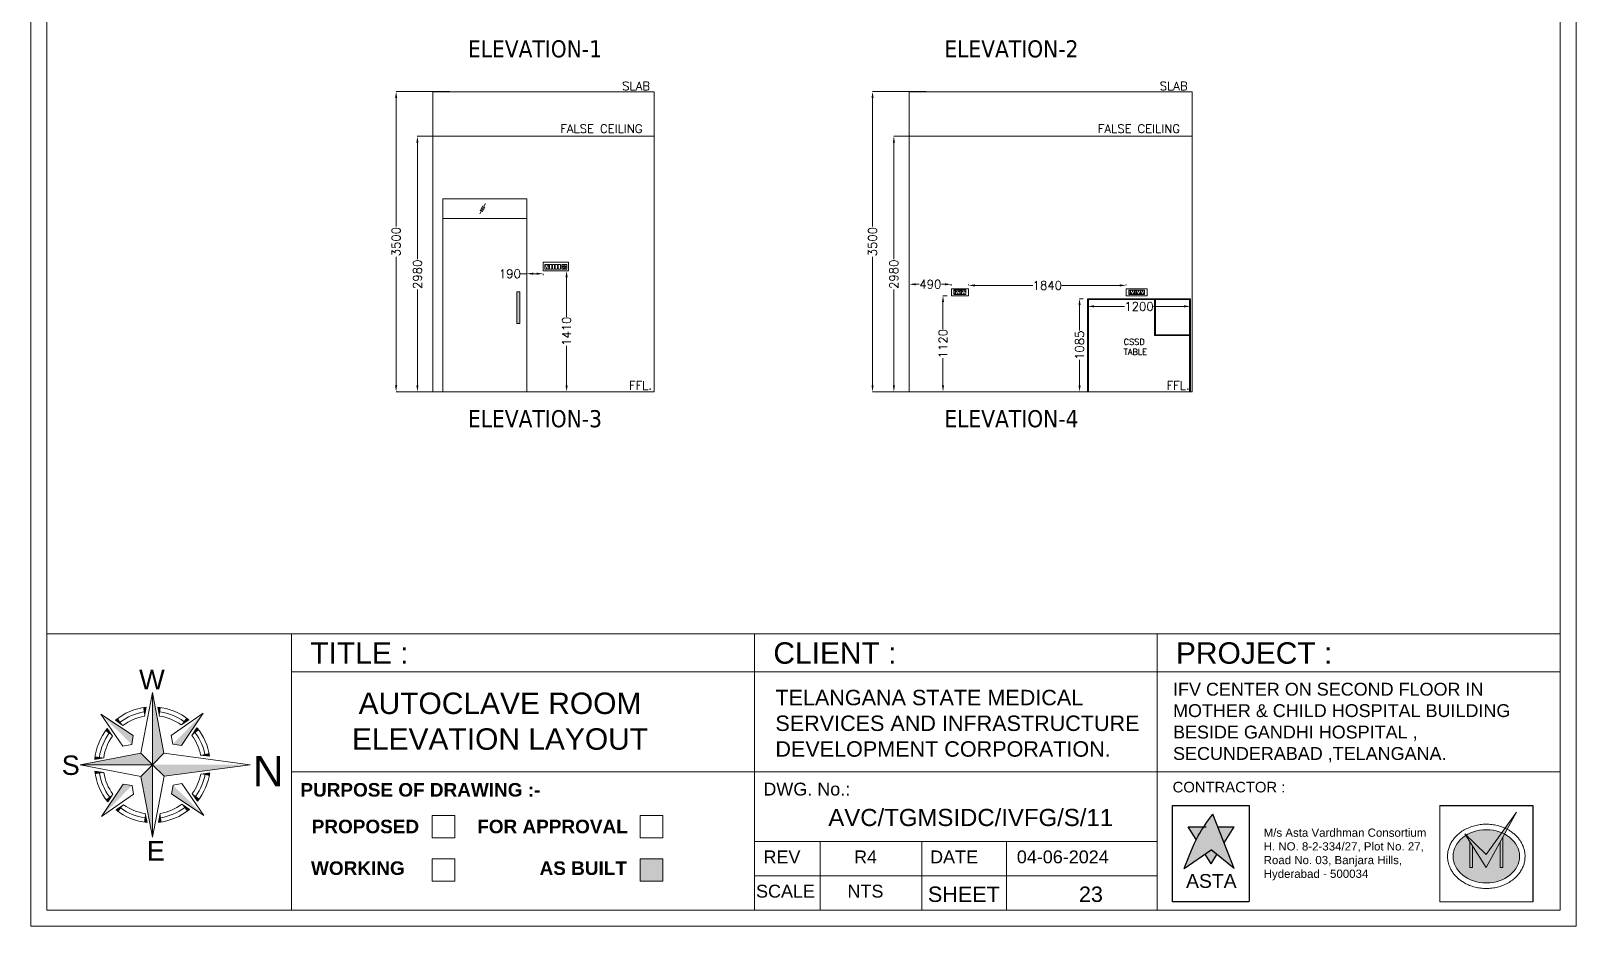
# Model space of a CAD drawing. Extents: x 3552052 to 4102982, y -707811 to -630695.
# Drawn here: x 3828153 to 3846177, y -701729 to -691286 of the extents above; entities that cross this region are included whole.
import ezdxf
from ezdxf.enums import TextEntityAlignment as Align

# ---------------------------------------------------------------- set-up
doc = ezdxf.new("R2010")
doc.units = 0
doc.header["$LTSCALE"] = 6
doc.header["$MEASUREMENT"] = 0
doc.linetypes.add('HIDDEN', pattern=[0.375, 0.25, -0.125])
doc.layers.get('0').update_dxf_attribs({"linetype": 'CONTINUOUS', "lineweight": 0})
doc.layers.get('Defpoints').update_dxf_attribs({"linetype": 'CONTINUOUS', "lineweight": 0})
for name, color, linetype, lineweight in [('0.0', 8, 'CONTINUOUS', 0), ('ELE-4M RAW P.SB', 40, 'CONTINUOUS', 0), ('ELE-4M UPS P.SB', 3, 'CONTINUOUS', 0), ('ELE-6M RAW P.SB', 40, 'HIDDEN', 0), ('ELE-8M 6-16A UPS SOCKET', 223, 'CONTINUOUS', 0), ('ELE-SOCKET NMBERING', 7, 'CONTINUOUS', 9), ('ELE. 2N0S OF 6-16 UPS SOCKETS', 191, 'CONTINUOUS', 0), ('EQP', 6, 'CONTINUOUS', 0), ('formate text', 8, 'CONTINUOUS', 0), ('hatch', 252, 'CONTINUOUS', 0), ('MEP_HVAC_RA_DUCT', 1, 'CONTINUOUS', 0), ('MEP_HVAC_TEXT', 7, 'CONTINUOUS', 0), ('SECTION', 251, 'CONTINUOUS', 0), ('TITLE', 7, 'CONTINUOUS', 0)]:
    doc.layers.add(name, color=color, linetype=linetype, lineweight=lineweight)
doc.styles.add('Annotation', font='tahoma.ttf')
doc.styles.add('ARIAL', font='arial.ttf')
doc.styles.add('FORMATE', font='arialbd.ttf')
doc.styles.add('ROMANS', font='romans.shx')
doc.styles.get("Standard").update_dxf_attribs({"font": 'SIMPLEX'})
doc.styles.add('style3', font='arialbd.ttf')
doc.dimstyles.new('AEPL1', dxfattribs={"dimtxt": 100, "dimasz": 75, "dimexe": 1.25, "dimexo": 50, "dimtad": 0, "dimdec": 0, "dimtxsty": 'ROMANS', "dimcen": 2.5, "dimclrd": 7, "dimclre": 7, "dimadec": 0, "dimazin": 0, "dimtfac": 1, "dimtdec": 0, "dimtmove": 0, "dimatfit": 3, "dimfxl": 1, "dimlwd": 0, "dimlwe": 0, "dimarcsym": 0})

# ---------------------------------------------------------------- blocks, each defined once
blk = doc.blocks.new('*D343')
at = {"layer": 'Defpoints', "color": 0, "linetype": 'ByBlock', "transparency": 16777216}
for p in [(3832662, -692515), (3833049, -692515), (3833041, -695495)]:
    blk.add_point(p, dxfattribs=at)
at = {"layer": 'ELE-4M UPS P.SB', "color": 7, "linetype": 'ByBlock', "lineweight": 0, "transparency": 16777216}
for p, q in [((3832999, -692515), (3832660, -692515)), ((3832662, -692590), (3832662, -693948)), ((3832662, -695420), (3832662, -694302)), ((3832991, -695495), (3832660, -695495))]:
    blk.add_line(p, q, dxfattribs=at)
at = {"layer": 'ELE-4M UPS P.SB', "color": 7, "linetype": 'ByBlock', "transparency": 16777216}
for points in [[(3832649, -692590), (3832674, -692590), (3832662, -692515)], [(3832649, -695420), (3832674, -695420), (3832662, -695495)]]:
    blk.add_solid(points, dxfattribs=at)
at = {"layer": 'ELE-4M UPS P.SB', "color": 0, "linetype": 'ByBlock', "transparency": 16777216, "insert": (3832662, -694125), "char_height": 100, "attachment_point": 5, "rotation": 90, "style": 'ROMANS'}
blk.add_mtext('2980', dxfattribs=at)
blk = doc.blocks.new('*D344')
at = {"layer": 'Defpoints', "color": 0, "linetype": 'ByBlock', "transparency": 16777216}
for p in [(3832413, -691995), (3833088, -691995), (3833041, -695495)]:
    blk.add_point(p, dxfattribs=at)
at = {"layer": 'ELE-4M UPS P.SB', "color": 7, "linetype": 'ByBlock', "lineweight": 0, "transparency": 16777216}
for p, q in [((3833038, -691995), (3832412, -691995)), ((3832413, -692070), (3832413, -693568)), ((3832413, -695420), (3832413, -693922)), ((3832991, -695495), (3832412, -695495))]:
    blk.add_line(p, q, dxfattribs=at)
at = {"layer": 'ELE-4M UPS P.SB', "color": 7, "linetype": 'ByBlock', "transparency": 16777216}
for points in [[(3832401, -692070), (3832426, -692070), (3832413, -691995)], [(3832401, -695420), (3832426, -695420), (3832413, -695495)]]:
    blk.add_solid(points, dxfattribs=at)
at = {"layer": 'ELE-4M UPS P.SB', "color": 0, "linetype": 'ByBlock', "transparency": 16777216, "insert": (3832413, -693745), "char_height": 100, "attachment_point": 5, "rotation": 90, "style": 'ROMANS'}
blk.add_mtext('3500', dxfattribs=at)
blk = doc.blocks.new('DFGG')
at = {"layer": 'ELE-4M RAW P.SB', "color": 40, "ltscale": 10}
for p, q in [((3584690, -679090), (3584683, -679092)), ((3584684, -679096), (3584691, -679091)), ((3584692, -679081), (3584692, -679089)), ((3584693, -679089), (3584696, -679081)), ((3584693, -679092), (3584698, -679098)), ((3584701, -679095), (3584694, -679091)), ((3584873, -679064), (3584919, -679064)), ((3584873, -679117), (3584873, -679064)), ((3584919, -679117), (3584873, -679117)), ((3584919, -679064), (3584919, -679117))]:
    blk.add_line(p, q, dxfattribs=at)
for points in [[(3584939, -679145), (3584643, -679145), (3584643, -679045), (3584939, -679045)], [(3584721, -679118), (3584663, -679118), (3584663, -679065), (3584721, -679065)], [(3584761, -679117), (3584734, -679117), (3584734, -679064), (3584761, -679064)], [(3584830, -679117), (3584804, -679117), (3584804, -679064), (3584830, -679064)], [(3584865, -679117), (3584838, -679117), (3584838, -679064), (3584865, -679064)]]:
    blk.add_lwpolyline(points, close=True, dxfattribs=at)
for radius in [19.1, 1.78]:
    blk.add_circle((3584692, -679090), radius, dxfattribs=at)
for centre, radius, start, end in [((3584883, -679101), 3.1, 5.2689, 272.51), ((3584886, -679103), 2.5, 202.6838, 75.0951), ((3584896, -679078), 3.6, 307.1584, 232.8416), ((3584896, -679081), 2.29, 161.4031, 18.5969), ((3584907, -679103), 2.5, 104.9049, 337.3162), ((3584909, -679101), 3.1, 267.49, 174.7311)]:
    blk.add_arc(centre, radius, start, end, dxfattribs=at)
at = {"layer": 'ELE-6M RAW P.SB', "color": 3, "linetype": 'ByBlock'}
blk.add_lwpolyline([(3584796, -679117), (3584769, -679117), (3584769, -679064), (3584796, -679064)], close=True, dxfattribs=at)
blk = doc.blocks.new('*D345')
at = {"layer": 'Defpoints', "color": 0, "linetype": 'ByBlock', "transparency": 16777216}
for p in [(3833937, -694085), (3834127, -694085), (3833937, -694119)]:
    blk.add_point(p, dxfattribs=at)
at = {"layer": 'ELE-4M UPS P.SB', "color": 7, "linetype": 'ByBlock', "lineweight": 0, "transparency": 16777216}
for p, q in [((3833937, -694119), (3833862, -694119)), ((3833937, -694135), (3833937, -694120)), ((3834052, -694119), (3834012, -694119)), ((3834127, -694135), (3834127, -694120))]:
    blk.add_line(p, q, dxfattribs=at)
at = {"layer": 'ELE-4M UPS P.SB', "color": 7, "linetype": 'ByBlock', "transparency": 16777216}
for points in [[(3834012, -694106), (3834012, -694131), (3833937, -694119)], [(3834052, -694106), (3834052, -694131), (3834127, -694119)]]:
    blk.add_solid(points, dxfattribs=at)
at = {"layer": 'ELE-4M UPS P.SB', "color": 0, "linetype": 'ByBlock', "transparency": 16777216, "insert": (3833740, -694119), "char_height": 100, "attachment_point": 5, "style": 'ROMANS'}
blk.add_mtext('190', dxfattribs=at)
blk = doc.blocks.new('*D346')
at = {"layer": 'Defpoints', "color": 0, "linetype": 'ByBlock', "transparency": 16777216}
for p in [(3834293, -694085), (3834293, -695495), (3834402, -695495)]:
    blk.add_point(p, dxfattribs=at)
at = {"layer": 'ELE-4M UPS P.SB', "color": 7, "linetype": 'ByBlock', "lineweight": 0, "transparency": 16777216}
for p, q in [((3834343, -694085), (3834403, -694085)), ((3834402, -694160), (3834402, -694621)), ((3834402, -695420), (3834402, -694960)), ((3834343, -695495), (3834403, -695495))]:
    blk.add_line(p, q, dxfattribs=at)
at = {"layer": 'ELE-4M UPS P.SB', "color": 7, "linetype": 'ByBlock', "transparency": 16777216}
for points in [[(3834389, -694160), (3834414, -694160), (3834402, -694085)], [(3834389, -695420), (3834414, -695420), (3834402, -695495)]]:
    blk.add_solid(points, dxfattribs=at)
at = {"layer": 'ELE-4M UPS P.SB', "color": 0, "linetype": 'ByBlock', "transparency": 16777216, "insert": (3834402, -694790), "char_height": 100, "attachment_point": 5, "rotation": 90, "style": 'ROMANS'}
blk.add_mtext('1410', dxfattribs=at)
blk = doc.blocks.new('*D347')
at = {"layer": 'Defpoints', "color": 0, "linetype": 'ByBlock', "transparency": 16777216}
for p in [(3838219, -692515), (3838607, -692515), (3838599, -695495)]:
    blk.add_point(p, dxfattribs=at)
at = {"layer": 'ELE-4M UPS P.SB', "color": 7, "linetype": 'ByBlock', "lineweight": 0, "transparency": 16777216}
for p, q in [((3838557, -692515), (3838218, -692515)), ((3838219, -692590), (3838219, -693948)), ((3838219, -695420), (3838219, -694302)), ((3838549, -695495), (3838218, -695495))]:
    blk.add_line(p, q, dxfattribs=at)
at = {"layer": 'ELE-4M UPS P.SB', "color": 7, "linetype": 'ByBlock', "transparency": 16777216}
for points in [[(3838207, -692590), (3838232, -692590), (3838219, -692515)], [(3838207, -695420), (3838232, -695420), (3838219, -695495)]]:
    blk.add_solid(points, dxfattribs=at)
at = {"layer": 'ELE-4M UPS P.SB', "color": 0, "linetype": 'ByBlock', "transparency": 16777216, "insert": (3838219, -694125), "char_height": 100, "attachment_point": 5, "rotation": 90, "style": 'ROMANS'}
blk.add_mtext('2980', dxfattribs=at)
blk = doc.blocks.new('*D348')
at = {"layer": 'Defpoints', "color": 0, "linetype": 'ByBlock', "transparency": 16777216}
for p in [(3837971, -691995), (3838645, -691995), (3838599, -695495)]:
    blk.add_point(p, dxfattribs=at)
at = {"layer": 'ELE-4M UPS P.SB', "color": 7, "linetype": 'ByBlock', "lineweight": 0, "transparency": 16777216}
for p, q in [((3838595, -691995), (3837969, -691995)), ((3837971, -692070), (3837971, -693568)), ((3837971, -695420), (3837971, -693922)), ((3838549, -695495), (3837969, -695495))]:
    blk.add_line(p, q, dxfattribs=at)
at = {"layer": 'ELE-4M UPS P.SB', "color": 7, "linetype": 'ByBlock', "transparency": 16777216}
for points in [[(3837958, -692070), (3837983, -692070), (3837971, -691995)], [(3837958, -695420), (3837983, -695420), (3837971, -695495)]]:
    blk.add_solid(points, dxfattribs=at)
at = {"layer": 'ELE-4M UPS P.SB', "color": 0, "linetype": 'ByBlock', "transparency": 16777216, "insert": (3837971, -693745), "char_height": 100, "attachment_point": 5, "rotation": 90, "style": 'ROMANS'}
blk.add_mtext('3500', dxfattribs=at)
blk = doc.blocks.new('5Y3AQY')
at = {"layer": 'ELE. 2N0S OF 6-16 UPS SOCKETS', "color": 72, "lineweight": 0}
for p, q in [((-312, -26), (-278, -26)), ((-312, -124), (-312, -26)), ((-312, -124), (-312, -26)), ((-312, -124), (-278, -124)), ((-278, -124), (-312, -124)), ((-309, -37), (-281, -37)), ((-309, -113), (-309, -37)), ((-309, -40), (-281, -40)), ((-281, -113), (-309, -113)), ((-281, -37), (-281, -113)), ((-278, -26), (-278, -124)), ((-272, -26), (-272, -124)), ((-187, -26), (-272, -26)), ((-272, -124), (-187, -124)), ((-187, -124), (-187, -26)), ((-181, -26), (-148, -26)), ((-181, -124), (-181, -26)), ((-181, -124), (-181, -26)), ((-181, -124), (-148, -124)), ((-148, -124), (-181, -124)), ((-179, -37), (-150, -37)), ((-179, -113), (-179, -37)), ((-179, -40), (-150, -40)), ((-150, -113), (-179, -113)), ((-150, -37), (-150, -113)), ((-148, -26), (-148, -124)), ((-57, -26), (-142, -26)), ((-142, -26), (-142, -124)), ((-142, -124), (-57, -124)), ((-57, -124), (-57, -26))]:
    blk.add_line(p, q, dxfattribs=at)
blk.add_lwpolyline([(-368, 0), (0, 0), (0, -150), (-368, -150)], close=True, dxfattribs=at)
for centre, radius, start, end in [((-254, -56), 5.7, 87.49, 354.7311), ((-249, -52), 4.6, 284.9049, 157.3162), ((-230, -99), 6.62, 127.1584, 52.8416), ((-230, -92), 4.22, 341.4031, 198.5969), ((-210, -52), 4.6, 22.6838, 255.0951), ((-205, -56), 5.7, 185.2689, 92.51), ((-124, -56), 5.7, 87.49, 354.7311), ((-119, -52), 4.6, 284.9049, 157.3162), ((-99, -99), 6.62, 127.1584, 52.8416), ((-99, -92), 4.22, 341.4031, 198.5969), ((-80, -52), 4.6, 22.6838, 255.0951), ((-75, -56), 5.7, 185.2689, 92.51)]:
    blk.add_arc(centre, radius, start, end, dxfattribs=at)
blk = doc.blocks.new('543E')
at = {"layer": 'ELE. 2N0S OF 6-16 UPS SOCKETS', "color": 72, "linetype": 'ByBlock', "lineweight": 0}
for p, q in [((-124, -57), (-124, -91)), ((-26, -57), (-124, -57)), ((-26, -57), (-124, -57)), ((-124, -91), (-26, -91)), ((-124, -96), (-26, -96)), ((-124, -181), (-124, -96)), ((-26, -181), (-124, -181)), ((-124, -187), (-124, -221)), ((-26, -187), (-124, -187)), ((-26, -187), (-124, -187)), ((-124, -221), (-26, -221)), ((-124, -312), (-124, -227)), ((-124, -227), (-26, -227)), ((-26, -312), (-124, -312)), ((-124, -402), (-124, -317)), ((-124, -317), (-26, -317)), ((-113, -60), (-113, -88)), ((-37, -60), (-113, -60)), ((-113, -88), (-37, -88)), ((-113, -190), (-113, -218)), ((-37, -190), (-113, -190)), ((-113, -218), (-37, -218)), ((-110, -60), (-110, -88)), ((-110, -190), (-110, -218)), ((-37, -88), (-37, -60)), ((-37, -218), (-37, -190)), ((-26, -57), (-26, -91)), ((-26, -91), (-26, -57)), ((-26, -96), (-26, -181)), ((-26, -187), (-26, -221)), ((-26, -221), (-26, -187)), ((-26, -227), (-26, -312)), ((-26, -317), (-26, -402)), ((-26, -402), (-124, -402))]:
    blk.add_line(p, q, dxfattribs=at)
blk.add_lwpolyline([(-150, 0), (-150, -459), (0, -459), (0, 0)], close=True, dxfattribs=at)
for centre, radius, start, end in [((-98, -119), 4.6, 112.6838, 345.0951), ((-98, -159), 4.6, 14.9049, 247.3162), ((-98, -249), 4.6, 112.6838, 345.0951), ((-98, -289), 4.6, 14.9049, 247.3162), ((-98, -340), 4.6, 112.6838, 345.0951), ((-94, -115), 5.7, 275.2689, 182.51), ((-94, -163), 5.7, 177.49, 84.7311), ((-94, -245), 5.7, 275.2689, 182.51), ((-94, -293), 5.7, 177.49, 84.7311), ((-94, -335), 5.7, 275.2689, 182.51), ((-58, -139), 4.22, 71.4031, 288.5969), ((-58, -269), 4.22, 71.4031, 288.5969), ((-51, -139), 6.62, 217.1584, 142.8416), ((-51, -269), 6.62, 217.1584, 142.8416), ((-98, -379), 4.6, 14.9049, 247.3162), ((-94, -384), 5.7, 177.49, 84.7311), ((-58, -360), 4.22, 71.4031, 288.5969), ((-51, -360), 6.62, 217.1584, 142.8416)]:
    blk.add_arc(centre, radius, start, end, dxfattribs=at)
blk = doc.blocks.new('*D349')
at = {"layer": 'Defpoints', "color": 0, "linetype": 'ByBlock', "transparency": 16777216}
for p in [(3838399, -694242), (3838399, -694305), (3838889, -694305)]:
    blk.add_point(p, dxfattribs=at)
at = {"layer": 'ELE-4M UPS P.SB', "color": 7, "linetype": 'ByBlock', "lineweight": 0, "transparency": 16777216}
for p, q in [((3838399, -694255), (3838399, -694241)), ((3838474, -694242), (3838515, -694242)), ((3838814, -694242), (3838774, -694242)), ((3838889, -694255), (3838889, -694241))]:
    blk.add_line(p, q, dxfattribs=at)
at = {"layer": 'ELE-4M UPS P.SB', "color": 7, "linetype": 'ByBlock', "transparency": 16777216}
for points in [[(3838474, -694230), (3838474, -694255), (3838399, -694242)], [(3838814, -694230), (3838814, -694255), (3838889, -694242)]]:
    blk.add_solid(points, dxfattribs=at)
at = {"layer": 'ELE-4M UPS P.SB', "color": 0, "linetype": 'ByBlock', "transparency": 16777216, "insert": (3838644, -694242), "char_height": 100, "attachment_point": 5, "style": 'ROMANS'}
blk.add_mtext('490', dxfattribs=at)
blk = doc.blocks.new('*D350')
at = {"layer": 'Defpoints', "color": 0, "linetype": 'ByBlock', "transparency": 16777216}
for p in [(3838889, -694375), (3838792, -695495), (3838889, -695495)]:
    blk.add_point(p, dxfattribs=at)
at = {"layer": 'ELE-4M UPS P.SB', "color": 7, "linetype": 'ByBlock', "lineweight": 0, "transparency": 16777216}
for p, q in [((3838839, -694375), (3838791, -694375)), ((3838792, -694450), (3838792, -694766)), ((3838792, -695420), (3838792, -695105)), ((3838839, -695495), (3838791, -695495))]:
    blk.add_line(p, q, dxfattribs=at)
at = {"layer": 'ELE-4M UPS P.SB', "color": 7, "linetype": 'ByBlock', "transparency": 16777216}
for points in [[(3838780, -694450), (3838805, -694450), (3838792, -694375)], [(3838780, -695420), (3838805, -695420), (3838792, -695495)]]:
    blk.add_solid(points, dxfattribs=at)
at = {"layer": 'ELE-4M UPS P.SB', "color": 0, "linetype": 'ByBlock', "transparency": 16777216, "insert": (3838792, -694935), "char_height": 100, "attachment_point": 5, "rotation": 90, "style": 'ROMANS'}
blk.add_mtext('1120', dxfattribs=at)
blk = doc.blocks.new('*D351')
at = {"layer": 'Defpoints', "color": 0, "linetype": 'ByBlock', "transparency": 16777216}
for p in [(3840929, -694255), (3839089, -694294), (3840929, -694295)]:
    blk.add_point(p, dxfattribs=at)
at = {"layer": 'ELE-4M UPS P.SB', "color": 7, "linetype": 'ByBlock', "lineweight": 0, "transparency": 16777216}
for p, q in [((3839089, -694244), (3839089, -694254)), ((3839164, -694255), (3839840, -694255)), ((3840854, -694255), (3840179, -694255)), ((3840929, -694245), (3840929, -694254))]:
    blk.add_line(p, q, dxfattribs=at)
at = {"layer": 'ELE-4M UPS P.SB', "color": 7, "linetype": 'ByBlock', "transparency": 16777216}
for points in [[(3839164, -694243), (3839164, -694268), (3839089, -694255)], [(3840854, -694243), (3840854, -694268), (3840929, -694255)]]:
    blk.add_solid(points, dxfattribs=at)
at = {"layer": 'ELE-4M UPS P.SB', "color": 0, "linetype": 'ByBlock', "transparency": 16777216, "insert": (3840009, -694255), "char_height": 100, "attachment_point": 5, "style": 'ROMANS'}
blk.add_mtext('1840', dxfattribs=at)
blk = doc.blocks.new('*D616')
at = {"layer": 'Defpoints', "color": 0, "linetype": 'ByBlock', "transparency": 16777216}
for p in [(3840479, -694410), (3841679, -694410), (3841679, -694500)]:
    blk.add_point(p, dxfattribs=at)
at = {"layer": 'MEP_HVAC_TEXT', "color": 7, "linetype": 'ByBlock', "lineweight": 0, "transparency": 16777216}
for p, q in [((3840479, -694460), (3840479, -694501)), ((3840554, -694500), (3840910, -694500)), ((3841604, -694500), (3841249, -694500)), ((3841679, -694460), (3841679, -694501))]:
    blk.add_line(p, q, dxfattribs=at)
at = {"layer": 'MEP_HVAC_TEXT', "color": 7, "linetype": 'ByBlock', "transparency": 16777216}
for points in [[(3840554, -694487), (3840554, -694512), (3840479, -694500)], [(3841604, -694487), (3841604, -694512), (3841679, -694500)]]:
    blk.add_solid(points, dxfattribs=at)
at = {"layer": 'MEP_HVAC_TEXT', "color": 0, "linetype": 'ByBlock', "transparency": 16777216, "insert": (3841079, -694500), "char_height": 100, "attachment_point": 5, "style": 'ROMANS'}
blk.add_mtext('1200', dxfattribs=at)
blk = doc.blocks.new('*D617')
at = {"layer": 'Defpoints', "color": 0, "linetype": 'ByBlock', "transparency": 16777216}
for p in [(3840479, -694410), (3840385, -695495), (3840479, -695495)]:
    blk.add_point(p, dxfattribs=at)
at = {"layer": 'MEP_HVAC_TEXT', "color": 7, "linetype": 'ByBlock', "lineweight": 0, "transparency": 16777216}
for p, q in [((3840429, -694410), (3840384, -694410)), ((3840385, -694485), (3840385, -694783)), ((3840385, -695420), (3840385, -695122)), ((3840429, -695495), (3840384, -695495))]:
    blk.add_line(p, q, dxfattribs=at)
at = {"layer": 'MEP_HVAC_TEXT', "color": 7, "linetype": 'ByBlock', "transparency": 16777216}
for points in [[(3840373, -694485), (3840398, -694485), (3840385, -694410)], [(3840373, -695420), (3840398, -695420), (3840385, -695495)]]:
    blk.add_solid(points, dxfattribs=at)
at = {"layer": 'MEP_HVAC_TEXT', "color": 0, "linetype": 'ByBlock', "transparency": 16777216, "insert": (3840385, -694953), "char_height": 100, "attachment_point": 5, "rotation": 90, "style": 'ROMANS'}
blk.add_mtext('1085', dxfattribs=at)
blk = doc.blocks.new('A$C4A7C6C7E')
at = {"layer": 'TITLE', "color": 8, "lineweight": 5}
for p, q in [((-4207, 4144), (0, 26095)), ((0, 26095), (0, 0)), ((0, 0), (0, 26095)), ((4144, 4207), (0, 26095)), ((-6941, 10518), (-18592, 18312)), ((-10622, 6781), (-18592, 18312)), ((-2825, 17519), (-2234, 20757)), ((2559, 17560), (1919, 20788)), ((6781, 10622), (18312, 18592)), ((10518, 6941), (18312, 18592)), ((-14385, 10390), (-16257, 13098)), ((-10607, 14226), (-13343, 16056)), ((10390, 14385), (13098, 16257)), ((14226, 10607), (16056, 13343)), ((-7437, 7325), (-10622, 6781)), ((-7437, 7325), (-6941, 10518)), ((7325, 7437), (6781, 10622)), ((7325, 7437), (10518, 6941)), ((-4207, 4144), (-26095, 0)), ((0, 0), (-26095, 0)), ((-26095, 0), (0, 0)), ((-4144, -4207), (-26095, 0)), ((-17560, 2559), (-20788, 1919)), ((-4207, 4144), (0, 0)), ((0, 0), (-4207, 4144)), ((0, 0), (-4144, -4207)), ((-4144, -4207), (0, 0)), ((0, 0), (4144, 4207)), ((4144, 4207), (0, 0)), ((0, 0), (4207, -4144)), ((4207, -4144), (0, 0)), ((0, 0), (0, -26095)), ((0, -26095), (0, 0)), ((17394, 3514), (20646, 3095)), ((17394, 3514), (20646, 3095)), ((-17519, -2825), (-20757, -2234)), ((-4144, -4207), (0, -26095)), ((4207, -4144), (0, -26095)), ((17433, -3312), (20680, -2857)), ((17433, -3312), (20680, -2857)), ((17434, -3310), (20680, -2857)), ((-10518, -6941), (-18312, -18592)), ((-6781, -10622), (-18312, -18592)), ((-14226, -10607), (-16056, -13343)), ((-7325, -7437), (-10518, -6941)), ((-7325, -7437), (-6781, -10622)), ((7437, -7325), (6941, -10518)), ((6941, -10518), (18592, -18312)), ((7437, -7325), (10622, -6781)), ((10622, -6781), (18592, -18312)), ((14385, -10390), (16257, -13098)), ((-10390, -14385), (-13098, -16257)), ((10607, -14226), (13343, -16056)), ((-2559, -17560), (-1919, -20788)), ((2825, -17519), (2234, -20757))]:
    blk.add_line(p, q, dxfattribs=at)
at = {"layer": 'TITLE', "color": 5}
for p in [(4144, 4207), (4207, -4144)]:
    blk.add_line(p, (35289, 0), dxfattribs=at)
at = {"layer": 'TITLE', "color": 8, "lineweight": 5}
for radius, start, end in [(20877, 96.14269, 129.72625), (19311, 99.1612, 126.70773), (17745, 99.1612, 126.70773), (20877, 51.14269, 84.72625), (17745, 54.16121, 81.70773), (19311, 54.16121, 81.70773), (20877, 141.14269, 174.72625), (19311, 144.16121, 171.70773), (19311, 9.85136, 36.70773), (20877, 8.52692, 39.72625), (17745, 144.16121, 171.70773), (17745, 11.42181, 36.70773), (20877, 186.14269, 219.72625), (19311, 189.1612, 216.70773), (17745, 189.1612, 216.70773), (17745, 324.16121, 349.24868), (19311, 324.16121, 350.81434), (20877, 321.14269, 352.1348), (20877, 231.14269, 264.72625), (19311, 234.16121, 261.70773), (17745, 234.16121, 261.70773), (20877, 276.14269, 309.72625), (17745, 279.1612, 306.70773), (19311, 279.1612, 306.70773)]:
    blk.add_arc((0, 0), radius, start, end, dxfattribs=at)
for points in [[(0, 26095), (4144, 4207), (0, 0)], [(-18592, 18312), (-6941, 10518), (-7437, 7325)], [(-13343, 16056), (-12479, 16737), (-10607, 14226)], [(-3324, 20610), (-2234, 20757), (-2825, 17519)], [(3011, 20658), (1919, 20788), (2559, 17560)], [(18312, 18592), (10518, 6941), (7325, 7437)], [(13098, 16257), (12223, 16924), (10390, 14385)], [(-16257, 13098), (-16924, 12223), (-14385, 10390)], [(16056, 13343), (16737, 12479), (14226, 10607)], [(-26095, 0), (-4207, 4144), (0, 0)], [(-20658, 3011), (-20788, 1919), (-17560, 2559)], [(0, -26095), (-4144, -4207), (0, 0)], [(20646, 3095), (20457, 4167), (17394, 3514)], [(-20610, -3324), (-20757, -2234), (-17519, -2825)], [(20680, -2857), (20503, -3930), (17433, -3312)], [(-18312, -18592), (-10518, -6941), (-7325, -7437)], [(-16056, -13343), (-16737, -12479), (-14226, -10607)], [(18592, -18312), (6941, -10518), (7437, -7325)], [(16257, -13098), (16924, -12223), (14385, -10390)], [(-13098, -16257), (-12223, -16924), (-10390, -14385)], [(13343, -16056), (12479, -16737), (10607, -14226)], [(-3011, -20658), (-1919, -20788), (-2559, -17560)], [(3324, -20610), (2234, -20757), (2825, -17519)]]:
    blk.add_solid(points, dxfattribs=at)
at = {"layer": 'TITLE', "color": 5}
blk.add_solid([(35289, 0), (4207, -4144), (0, 0)], dxfattribs=at)
blk = doc.blocks.new('IVF-CONTRACTOR')
at = {"lineweight": -3, "true_color": 0x293189}
h = blk.add_hatch(color=177, dxfattribs=at)
h.dxf.hatch_style = 1
edge = h.paths.add_edge_path()
edge.add_spline(control_points=[(3037286, -1386527), (3037185, -1386667), (3036944, -1387001), (3036801, -1387388), (3036719, -1387609)], knot_values=[0, 0, 0, 0, 519.520055, 1226.818077, 1226.818077, 1226.818077, 1226.818077], degree=3, periodic=0)
edge.add_line((3036719, -1387609), (3037255, -1387240))
edge.add_line((3037255, -1387240), (3037717, -1387609))
edge.add_line((3037717, -1387609), (3037286, -1386527))
at = {"lineweight": -3, "true_color": 0xc7c8ca}
h = blk.add_hatch(color=9, dxfattribs=at)
h.dxf.hatch_style = 1
edge = h.paths.add_edge_path()
edge.add_spline(control_points=[(3036953, -1387033), (3036967, -1387008), (3037022, -1386919), (3037088, -1386836), (3037139, -1386779)], knot_values=[3356.588859, 3356.588859, 3356.588859, 3356.588859, 3831.174934, 5081.098827, 5081.098827, 5081.098827, 5081.098827], degree=3, periodic=0)
edge.add_line((3037139, -1386779), (3036793, -1386779))
edge.add_line((3036793, -1386779), (3036953, -1387033))
h.paths.add_polyline_path([(3037717, -1386779), (3037386, -1386779), (3037515, -1387102)])
h.paths.add_polyline_path([(3037370, -1387332), (3037255, -1387240), (3037134, -1387323), (3037255, -1387517)])
at = {"true_color": 0xed1f24}
h = blk.add_hatch(color=240, dxfattribs=at)
h.dxf.hatch_style = 1
edge = h.paths.add_edge_path()
edge.add_line((3042329, -1386921), (3042349, -1386951))
edge.add_ellipse((3042760, -1387369), major_axis=(-665, 0), ratio=0.800236, start_angle=-52.6357, end_angle=-51.8324, ccw=False)
edge.add_line((3042356, -1386946), (3042329, -1386921))
at = {"layer": '0.0', "true_color": 0xed1f24}
h = blk.add_hatch(color=240, dxfattribs=at)
h.dxf.hatch_style = 1
edge = h.paths.add_edge_path()
edge.add_line((3042760, -1387590), (3043125, -1386925))
edge.add_ellipse((3042760, -1387369), major_axis=(-665, 0), ratio=0.800236, start_angle=-123.3804, end_angle=-117.8517)
edge.add_line((3043070, -1386899), (3042760, -1387331))
edge.add_line((3042760, -1387331), (3042356, -1386946))
edge.add_ellipse((3042760, -1387369), major_axis=(-665, 0), ratio=0.800236, start_angle=-52.6357, end_angle=-51.8324)
edge.add_line((3042349, -1386951), (3042760, -1387590))
edge = h.paths.add_edge_path()
edge.add_spline(control_points=[(3043179, -1386828), (3043165, -1386821), (3043150, -1386814), (3043136, -1386807)], knot_values=[-2.156071, -2.156071, -2.156071, -2.156071, -2.090953, -2.090953, -2.090953, -2.090953], degree=3, periodic=0)
edge.add_line((3043136, -1386807), (3043070, -1386899))
edge.add_ellipse((3042760, -1387369), major_axis=(-665, 0), ratio=0.800236, start_angle=-123.3804, end_angle=-117.8517, ccw=False)
edge.add_line((3043125, -1386925), (3043179, -1386828))
edge = h.paths.add_edge_path()
edge.add_line((3043367, -1386486), (3043136, -1386807))
edge.add_spline(control_points=[(3043136, -1386807), (3043150, -1386814), (3043165, -1386821), (3043179, -1386828)], knot_values=[-2.156071, -2.156071, -2.156071, -2.156071, -2.090953, -2.090953, -2.090953, -2.090953], degree=3, periodic=0)
edge.add_line((3043179, -1386828), (3043367, -1386486))
at = {"layer": '0.0', "true_color": 0x139b48}
h = blk.add_hatch(color=114, dxfattribs=at)
h.dxf.hatch_style = 1
edge = h.paths.add_edge_path()
edge.add_ellipse((3042760, -1387369), major_axis=(-665, 0), ratio=0.800236, start_angle=-51.8324, end_angle=236.6196)
edge.add_line((3043125, -1386925), (3043091, -1386988))
edge.add_line((3043091, -1386988), (3043091, -1387590))
edge.add_line((3043091, -1387590), (3043036, -1387590))
edge.add_line((3043036, -1387590), (3043036, -1387088))
edge.add_line((3043036, -1387088), (3042760, -1387590))
edge.add_line((3042760, -1387590), (3042484, -1387160))
edge.add_line((3042484, -1387160), (3042484, -1387590))
edge.add_line((3042484, -1387590), (3042428, -1387590))
edge.add_line((3042428, -1387590), (3042428, -1387075))
edge.add_line((3042428, -1387075), (3042349, -1386951))
edge = h.paths.add_edge_path()
edge.add_ellipse((3042760, -1387369), major_axis=(-665, 0), ratio=0.800236, start_angle=-117.8517, end_angle=-52.6357)
edge.add_line((3042356, -1386946), (3042760, -1387331))
edge.add_line((3042760, -1387331), (3043070, -1386899))
at = {"layer": '0.0', "true_color": 0x000000}
h = blk.add_hatch(color=18, dxfattribs=at)
h.dxf.hatch_style = 1
h.paths.add_polyline_path([(3042484, -1387160), (3042428, -1387075), (3042428, -1387590), (3042484, -1387590)])
h.paths.add_polyline_path([(3043036, -1387590), (3043091, -1387590), (3043091, -1386988), (3043036, -1387088)])
at = {"lineweight": -3}
for p, q in [((3036484, -1386350), (3038013, -1386350)), ((3036484, -1388267), (3036484, -1386350)), ((3036485, -1386350), (3038009, -1386350)), ((3036485, -1388278), (3036485, -1386350)), ((3038013, -1386350), (3038013, -1388267)), ((3041829, -1386350), (3043688, -1386350)), ((3043688, -1386350), (3043688, -1388278)), ((3038011, -1388278), (3036483, -1388278))]:
    blk.add_line(p, q, dxfattribs=at)
at = {"color": 251, "lineweight": -3, "true_color": 0x636466}
for p, q in [((3037717, -1387609), (3037286, -1386527)), ((3036793, -1386779), (3037155, -1386779)), ((3036953, -1387033), (3036793, -1386779)), ((3037386, -1386779), (3037717, -1386779)), ((3037515, -1387102), (3037717, -1386779)), ((3036719, -1387609), (3037255, -1387240)), ((3037717, -1387609), (3037255, -1387240)), ((3037255, -1387517), (3037134, -1387323)), ((3037255, -1387517), (3037370, -1387332))]:
    blk.add_line(p, q, dxfattribs=at)
blk.add_spline([(3036719, -1387609), (3036998, -1386959), (3037286, -1386527)], degree=3, dxfattribs=at)
at = {"layer": '0.0'}
for p, q in [((3036485, -1386350), (3038009, -1386350)), ((3036485, -1388278), (3036485, -1386350)), ((3036485, -1388278), (3036485, -1386350)), ((3036485, -1386350), (3038009, -1386350)), ((3038013, -1386350), (3038013, -1388278)), ((3041829, -1386350), (3043688, -1386350)), ((3041829, -1388278), (3041829, -1386350)), ((3043688, -1386350), (3043688, -1388278)), ((3038009, -1388278), (3036485, -1388278)), ((3043688, -1388278), (3041829, -1388278))]:
    blk.add_line(p, q, dxfattribs=at)
at = {"layer": '0.0', "color": 18, "true_color": 0x000000}
for p, q in [((3042760, -1387590), (3043367, -1386486)), ((3042760, -1387331), (3043367, -1386486)), ((3042760, -1387590), (3042329, -1386921)), ((3042329, -1386921), (3042760, -1387331)), ((3042428, -1387075), (3042428, -1387590)), ((3042484, -1387590), (3042484, -1387160)), ((3043036, -1387088), (3043036, -1387590)), ((3043091, -1387590), (3043091, -1386988)), ((3042428, -1387590), (3042484, -1387590)), ((3043036, -1387590), (3043091, -1387590))]:
    blk.add_line(p, q, dxfattribs=at)
at = {"layer": '0.0'}
blk.add_ellipse((3042760, -1387369), major_axis=(-665, 0), ratio=0.800236, start_param=-3.141592653589793, end_param=3.141592653589793, dxfattribs=at)
blk.add_open_spline([(3043535, -1387369), (3043535, -1387353), (3043534, -1387336), (3043530, -1387296), (3043527, -1387272), (3043516, -1387226), (3043509, -1387202), (3043492, -1387157), (3043483, -1387135), (3043460, -1387092), (3043448, -1387071), (3043420, -1387031), (3043405, -1387011), (3043372, -1386974), (3043355, -1386956), (3043318, -1386922), (3043298, -1386906), (3043258, -1386875), (3043236, -1386861), (3043183, -1386829), (3043150, -1386812), (3043081, -1386783), (3043045, -1386771), (3042972, -1386750), (3042935, -1386742), (3042860, -1386731), (3042821, -1386728), (3042745, -1386726), (3042706, -1386727), (3042630, -1386735), (3042593, -1386741), (3042518, -1386757), (3042482, -1386768), (3042412, -1386794), (3042377, -1386809), (3042312, -1386843), (3042280, -1386862), (3042221, -1386905), (3042194, -1386928), (3042147, -1386974), (3042127, -1386996), (3042091, -1387042), (3042074, -1387067), (3042045, -1387117), (3042033, -1387143), (3042012, -1387197), (3042003, -1387225), (3041992, -1387276), (3041988, -1387299), (3041984, -1387347), (3041984, -1387371), (3041986, -1387418), (3041989, -1387442), (3041997, -1387489), (3042003, -1387512), (3042018, -1387557), (3042026, -1387580), (3042047, -1387623), (3042058, -1387645), (3042084, -1387686), (3042098, -1387706), (3042129, -1387744), (3042145, -1387762), (3042180, -1387798), (3042199, -1387814), (3042238, -1387846), (3042259, -1387861), (3042311, -1387894), (3042343, -1387912), (3042409, -1387944), (3042444, -1387957), (3042515, -1387980), (3042552, -1387989), (3042626, -1388003), (3042664, -1388007), (3042740, -1388012), (3042778, -1388012), (3042854, -1388008), (3042892, -1388003), (3042966, -1387989), (3043003, -1387980), (3043074, -1387958), (3043109, -1387944), (3043175, -1387913), (3043208, -1387895), (3043268, -1387856), (3043297, -1387834), (3043351, -1387787), (3043376, -1387761), (3043416, -1387713), (3043432, -1387690), (3043462, -1387643), (3043475, -1387619), (3043497, -1387569), (3043507, -1387543), (3043522, -1387491), (3043527, -1387464), (3043533, -1387415), (3043535, -1387392), (3043535, -1387369)], degree=3, knots=[-3.141593, -3.141593, -3.141593, -3.141593, -3.06788, -3.06788, -2.960953, -2.960953, -2.854026, -2.854026, -2.747099, -2.747099, -2.640172, -2.640172, -2.533245, -2.533245, -2.426319, -2.426319, -2.319392, -2.319392, -2.212465, -2.212465, -2.059875, -2.059875, -1.907286, -1.907286, -1.754697, -1.754697, -1.602107, -1.602107, -1.449518, -1.449518, -1.296928, -1.296928, -1.144339, -1.144339, -0.99175, -0.99175, -0.83916, -0.83916, -0.686571, -0.686571, -0.558641, -0.558641, -0.43071, -0.43071, -0.30278, -0.30278, -0.17485, -0.17485, -0.068516, -0.068516, 0.037819, 0.037819, 0.144154, 0.144154, 0.250488, 0.250488, 0.356823, 0.356823, 0.463157, 0.463157, 0.569492, 0.569492, 0.675826, 0.675826, 0.782161, 0.782161, 0.888495, 0.888495, 1.039928, 1.039928, 1.191361, 1.191361, 1.342794, 1.342794, 1.494227, 1.494227, 1.64566, 1.64566, 1.797093, 1.797093, 1.948526, 1.948526, 2.099959, 2.099959, 2.251392, 2.251392, 2.402825, 2.402825, 2.554258, 2.554258, 2.675591, 2.675591, 2.796924, 2.796924, 2.918258, 2.918258, 3.039591, 3.039591, 3.141593, 3.141593, 3.141593, 3.141593], dxfattribs=at)
at = {"lineweight": -3, "attachment_point": 1, "style": 'ARIAL'}
for s, width, gutter_width, insert, char_height in [('{\\C256;CONTRACTOR :}', 3919.85, 1060, (3036485, -1385878), 212.06), ('{\\C256;M/s Asta Vardhman Consortium\\PH. NO. 8-2-334/27, Plot No. 27, Road No. 03, Banjara Hills, Hyderabad - 500034}', 3696.75, 822, (3038306, -1386813), 164.38)]:
    blk.add_mtext_dynamic_manual_height_columns(s, width=width, gutter_width=gutter_width, heights=[0], dxfattribs=dict(at, insert=insert, char_height=char_height))
at = {"lineweight": 100, "insert": (3036754, -1387723), "char_height": 276.9, "attachment_point": 1, "style": 'ARIAL'}
blk.add_mtext_dynamic_manual_height_columns('ASTA', width=997.56, gutter_width=254, heights=[0], dxfattribs=at)

msp = doc.modelspace()

# ---------------------------------------------------------------- hatches: boundary and pattern name
at = {"linetype": 'Continuous', "ltscale": 0.1}
h = msp.add_hatch(color=254, dxfattribs=at)
h.dxf.hatch_style = 1
h.paths.add_polyline_path([(3833822.6, -694699.1), (3833855.3, -694699.1), (3833855.3, -694331.6), (3833822.6, -694331.6)])
at = {"layer": 'MEP_HVAC_TEXT', "linetype": 'ByBlock'}
h = msp.add_hatch(color=1, dxfattribs=at)
h.dxf.hatch_style = 1
h.paths.add_polyline_path([(3835258.4, -700942.9), (3835258.4, -701203.5), (3835524.2, -701203.5), (3835524.2, -700942.9)])

# ---------------------------------------------------------------- linework, layer by layer
for p, q in [((3845990.2, -698319.4), (3828340, -698319.4)), ((3828340, -701542.2), (3828340, -698319.4)), ((3836594.4, -701542.2), (3836594.4, -698319.4))]:
    msp.add_line(p, q)
at = {"color": 7}
msp.add_line((3845990.2, -701542.2), (3836594.4, -701542.2), dxfattribs=at)
for points in [[(3846177, -681210.5), (3846177, -701729), (3828153.2, -701729), (3828153.2, -681210.5)], [(3845990.2, -681397.3), (3845990.2, -701542.2), (3828340, -701542.2), (3828340, -681397.3)]]:
    msp.add_lwpolyline(points, close=True)
at = {"color": 5, "linetype": 'Continuous', "ltscale": 0.1}
msp.add_lwpolyline([(3833822.6, -694699.1), (3833855.3, -694699.1), (3833855.3, -694331.6), (3833822.6, -694331.6)], close=True, dxfattribs=at)
at = {"layer": '0.0', "color": 7, "lineweight": 15, "elevation": -100}
for points in [[(3832833.1, -700440.5), (3833098.8, -700440.5), (3833098.8, -700701), (3832833.1, -700701)], [(3835258.4, -700440.5), (3835524.2, -700440.5), (3835524.2, -700701), (3835258.4, -700701)], [(3832833.1, -700942.9), (3833098.8, -700942.9), (3833098.8, -701203.5), (3832833.1, -701203.5)], [(3835258.4, -700942.9), (3835524.2, -700942.9), (3835524.2, -701203.5), (3835258.4, -701203.5)]]:
    msp.add_lwpolyline(points, close=True, dxfattribs=at)
at = {"layer": 'EQP', "linetype": 'ByBlock'}
for p, q in [((3841679.3, -694410.2), (3840479.3, -694410.2)), ((3840479.3, -694410.2), (3840479.3, -695495.2)), ((3841269.3, -694420.2), (3840489.3, -694420.2)), ((3840489.3, -694420.2), (3840489.3, -695495.2)), ((3841269.3, -694420.2), (3841259.3, -694420.2)), ((3841259.3, -694420.2), (3841259.3, -694840.2)), ((3841269.3, -694830.2), (3841269.3, -694420.2)), ((3841269.3, -694420.2), (3841679.3, -694420.2)), ((3841669.3, -694830.2), (3841669.3, -694420.2)), ((3841679.3, -695495.2), (3841679.3, -694410.2)), ((3841259.3, -694840.2), (3841669.3, -694840.2)), ((3841669.3, -694830.2), (3841269.3, -694830.2)), ((3841669.3, -695495.2), (3841669.3, -694830.2)), ((3841679.3, -695495.2), (3841669.3, -695495.2)), ((3841699.3, -695495.2), (3841679.3, -695495.2))]:
    msp.add_line(p, q, dxfattribs=at)
at = {"layer": 'hatch', "color": 7}
msp.add_line((3845990.2, -698318.6), (3845990.2, -701542.2), dxfattribs=at)
at = {"layer": 'MEP_HVAC_RA_DUCT', "color": 8, "linetype": 'ByBlock'}
for p, q in [((3832841.9, -691995.2), (3832841.9, -695495.2)), ((3835423.9, -691995.2), (3835423.9, -695495.2)), ((3838399.3, -691995.2), (3838399.3, -695495.2)), ((3841699.3, -691995.2), (3841699.3, -695495.2))]:
    msp.add_line(p, q, dxfattribs=at)
for points in [[(3835423.9, -691995.2), (3832841.9, -691995.2)], [(3841699.3, -691995.2), (3838399.3, -691995.2)], [(3835423.9, -692515.2), (3832841.9, -692515.2)], [(3841699.3, -692515.2), (3838399.3, -692515.2)], [(3835423.9, -695495.2), (3832841.9, -695495.2)], [(3841699.3, -695495.2), (3838399.3, -695495.2)]]:
    msp.add_lwpolyline(points, dxfattribs=at)
at = {"layer": 'MEP_HVAC_RA_DUCT', "color": 5, "linetype": 'ByBlock'}
for points in [[(3832956.9, -693475.2), (3833936.9, -693475.2), (3833936.9, -693245.2), (3832956.9, -693245.2)], [(3832956.9, -695495.2), (3833936.9, -695495.2), (3833936.9, -693475.2), (3832956.9, -693475.2)]]:
    msp.add_lwpolyline(points, close=True, dxfattribs=at)
at = {"layer": 'MEP_HVAC_TEXT', "linetype": 'ByBlock'}
for p, q in [((3831192.9, -698319.4), (3831192.9, -701542.2)), ((3841290.2, -698319.4), (3841290.2, -701542.2)), ((3836594.4, -698763.6), (3831192.9, -698763.6)), ((3841290.2, -698763.6), (3836594.4, -698763.6)), ((3841290.2, -698763.6), (3845990.2, -698763.6)), ((3836594.4, -699930.4), (3831192.9, -699930.4)), ((3841290.2, -699930.8), (3836590.2, -699930.4)), ((3841290.2, -699930.8), (3845990.2, -699930.4)), ((3836594.4, -700742.2), (3841290.2, -700742.2)), ((3837357.7, -700742.2), (3837357.7, -701542.2)), ((3838546.7, -700742.2), (3838546.7, -701542.2)), ((3839533.2, -700742.2), (3839533.2, -701542.2)), ((3836594.4, -701142.2), (3841290.2, -701142.2))]:
    msp.add_line(p, q, dxfattribs=at)
at = {"layer": 'SECTION', "color": 5, "ltscale": 500}
for p, q in [((3833388.1, -693419.1), (3833455.5, -693301.1)), ((3833393.1, -693384.4), (3833425.5, -693327.7)), ((3833415.2, -693397.5), (3833447.2, -693341.6))]:
    msp.add_line(p, q, dxfattribs=at)

# ---------------------------------------------------------------- block references
at = {"color": 240, "true_color": 0xed1f24, "xscale": 0.5830909662492498, "yscale": 0.5830909662492498, "zscale": 0.5830909662492498}
msp.add_blockref('IVF-CONTRACTOR', (2070923.9, 108047), dxfattribs=at)
at = {"layer": 'ELE-4M UPS P.SB', "color": 0, "linetype": 'ByBlock', "rotation": 180}
msp.add_blockref('DFGG', (7419066.3, -1373130.1), dxfattribs=at)
at = {"layer": 'ELE-8M 6-16A UPS SOCKET', "color": 254, "linetype": 'ByBlock', "true_color": 0xdebad0, "xscale": 0.5333333333333333, "yscale": 0.5333333333333333, "zscale": 0.5333333333333333, "rotation": 90}
msp.add_blockref('543E', (3840929.3, -694295.2), dxfattribs=at)
at = {"layer": 'ELE. 2N0S OF 6-16 UPS SOCKETS', "color": 3, "linetype": 'ByBlock', "xscale": 0.5427728613564214, "yscale": 0.5427728613564214, "zscale": 0.5427728613564214}
msp.add_blockref('5Y3AQY', (3839089.3, -694293.8), dxfattribs=at)
at = {"layer": 'TITLE', "linetype": 'Continuous', "extrusion": (1.31196e-09, -7.57547e-09, 1), "xscale": 0.03235129532987182, "yscale": 0.03235129532987182, "zscale": 0.03235129532987182}
msp.add_blockref('A$C4A7C6C7E', (3829570.2, -699847.7, 0), dxfattribs=at)

# ---------------------------------------------------------------- texts
at = {"char_height": 200, "width": 2697.906, "attachment_point": 3, "style": 'Annotation'}
for s, insert in [('\\pxql;ELEVATION-1', (3835948.8, -691395.4)), ('\\pxql;ELEVATION-2', (3841506.2, -691395.4)), ('\\pxql;ELEVATION-3', (3835948.8, -695710)), ('\\pxql;ELEVATION-4', (3841506.2, -695710))]:
    msp.add_mtext(s, dxfattribs=dict(at, insert=insert))
at = {"layer": 'ELE-SOCKET NMBERING', "color": 0, "char_height": 100.004, "width": 2358.602, "attachment_point": 1, "style": 'Annotation'}
for s, insert in [('{\\Fromans|c0;SLAB}', (3835049.3, -691878.4)), ('{\\Fromans|c0;SLAB}', (3841319.7, -691878.4)), ('{\\Fromans|c0;FALSE CEILING }', (3834327.5, -692376.5)), ('{\\Fromans|c0;FALSE CEILING }', (3840597.9, -692376.5)), ('{\\Fromans|c0;FFL.}', (3835129.2, -695371.7)), ('{\\Fromans|c0;FFL.}', (3841399.7, -695371.7))]:
    msp.add_mtext(s, dxfattribs=dict(at, insert=insert))
at = {"layer": 'formate text', "color": 7, "lineweight": 15, "ltscale": 100, "style": 'style3'}
msp.add_text('PURPOSE OF DRAWING :-', height=158.21, dxfattribs=at).set_placement((3831296.7, -700218.3, -100))
at = {"layer": 'formate text', "color": 7, "lineweight": 15, "style": 'FORMATE'}
for s, p in [('PROPOSED ', (3832742.6, -700646.1, -100)), ('FOR APPROVAL', (3835115.2, -700646.1, -100)), ('WORKING', (3832513.1, -701132.2, -100)), ('AS BUILT', (3835105.5, -701132.2, -100))]:
    msp.add_text(s, height=158.21, dxfattribs=at).set_placement(p, align=Align.RIGHT)
at = {"layer": 'MEP_HVAC_TEXT', "linetype": 'ByBlock', "insert": (3840899.4, -694879.1), "char_height": 70, "attachment_point": 1}
msp.add_mtext_dynamic_manual_height_columns('CSSD TABLE', width=335.751, gutter_width=10, heights=[0], dxfattribs=at)
at = {"layer": 'TITLE', "color": 7, "style": 'ARIAL'}
for s, height, p in [('TITLE :', 250, (3831412.1, -698668.4)), ('CLIENT :', 250, (3836813.6, -698668.4)), ('PROJECT :', 250, (3841509.4, -698668.4)), ('W', 226.5, (3829415.7, -698966, 0)), ('S', 226.5, (3828512.4, -699965.6, 0)), ('DWG. No.:', 150, (3836697, -700205.8)), ('E', 226.5, (3829504.7, -700964.1, 0))]:
    msp.add_text(s, height=height, dxfattribs=at).set_placement(p)
at = {"layer": 'TITLE', "color": 5, "style": 'ARIAL'}
msp.add_text('N', height=357.2, rotation=180, dxfattribs=at).set_placement((3831100.8, -699743.1, 0))
at = {"layer": 'TITLE', "color": 7, "style": 'ARIAL'}
for s, height, p in [('REV', 150, (3836913.8, -700921.5)), ('R4', 150, (3837888.7, -700921.5)), ('DATE', 150, (3838921.4, -700921.5)), ('04-06-2024', 150, (3840189.4, -700921.5)), ('SCALE', 150, (3836955.2, -701321.5)), ('NTS', 150, (3837887.8, -701321.5)), ('SHEET', 180, (3839035.3, -701357.4)), ('23', 180, (3840517.9, -701357.4))]:
    msp.add_text(s, height=height, dxfattribs=at).set_placement(p, align=Align.MIDDLE_CENTER)
at = {"layer": 'TITLE', "color": 7, "attachment_point": 1, "style": 'ARIAL'}
for s, width, gutter_width, insert, char_height in [('\\pxql;IFV CENTER ON SECOND FLOOR IN MOTHER & CHILD HOSPITAL BUILDING BESIDE GANDHI HOSPITAL , SECUNDERABAD ,TELANGANA. ', 4493.629, 10, (3841475.5, -698890.5), 150), ('\\pxqc;AUTOCLAVE ROOM ELEVATION LAYOUT', 4493.629, 10, (3831378.2, -699005.1), 250), ('{\\C256;TELANGANA STATE MEDICAL SERVICES AND INFRASTRUCTURE DEVELOPMENT CORPORATION.}', 4493.629, 10, (3836837.3, -698972.7), 180), ('\\pxqc;AVC/TGMSIDC/IVFG/S/11', 5392.273, 12, (3836419.3, -700361.8), 200)]:
    msp.add_mtext_dynamic_manual_height_columns(s, width=width, gutter_width=gutter_width, heights=[0], dxfattribs=dict(at, insert=insert, char_height=char_height))

# ---------------------------------------------------------------- dimensions: what is measured, and where the dimension line sits
at = {"layer": 'ELE-4M UPS P.SB', "color": 0, "linetype": 'ByBlock'}
for base, p1, p2, picture, middle in [((3832413.2, -691995.2), (3833041.3, -695495.2), (3833087.7, -691995.2), '*D344', (3832413.2, -693745.2)), ((3837970.6, -691995.2), (3838598.7, -695495.2), (3838645.2, -691995.2), '*D348', (3837970.6, -693745.2)), ((3832661.6, -692515.2), (3833041.3, -695495.2), (3833049.4, -692515.2), '*D343', (3832661.6, -694125.2)), ((3838219.1, -692515.2), (3838598.7, -695495.2), (3838606.8, -692515.2), '*D347', (3838219.1, -694125.2))]:
    dim = msp.add_linear_dim(base=base, p1=p1, p2=p2, angle=90, dimstyle='AEPL1', dxfattribs=at)
    dim.commit()
    dim.dimension.update_dxf_attribs({"geometry": picture, "text_midpoint": middle, "dimtype": 160})
for base, p1, p2, picture, middle in [((3833936.9, -694118.7), (3834126.9, -694085.2), (3833936.9, -694085.2), '*D345', (3833739.8, -694118.7)), ((3838399.3, -694242.3), (3838889.3, -694305.3), (3838399.3, -694305.3), '*D349', (3838644.3, -694242.3)), ((3840929.3, -694255.5), (3839089.3, -694293.8), (3840929.3, -694295.2), '*D351', (3840009.3, -694255.5))]:
    dim = msp.add_linear_dim(base=base, p1=p1, p2=p2, dimstyle='AEPL1', dxfattribs=at)
    dim.commit()
    dim.dimension.update_dxf_attribs({"geometry": picture, "text_midpoint": middle})
for base, p1, p2, picture, middle in [((3834401.9, -695495.2), (3834292.6, -694085.2), (3834292.6, -695495.2), '*D346', (3834401.9, -694790.2)), ((3838792.2, -695495.2), (3838889.3, -694375.2), (3838889.3, -695495.2), '*D350', (3838792.2, -694935.2))]:
    dim = msp.add_linear_dim(base=base, p1=p1, p2=p2, angle=90, dimstyle='AEPL1', dxfattribs=at)
    dim.commit()
    dim.dimension.update_dxf_attribs({"geometry": picture, "text_midpoint": middle})
at = {"layer": 'MEP_HVAC_TEXT', "linetype": 'ByBlock'}
dim = msp.add_linear_dim(base=(3840385, -695495.2), p1=(3840479.3, -694410.2), p2=(3840479.3, -695495.2), angle=90, dimstyle='AEPL1', dxfattribs=at)
dim.commit()
dim.dimension.update_dxf_attribs({"geometry": '*D617', "text_midpoint": (3840385, -694952.7)})
dim = msp.add_linear_dim(base=(3841679.3, -694500), p1=(3840479.3, -694410.2), p2=(3841679.3, -694410.2), dimstyle='AEPL1', dxfattribs=at)
dim.commit()
dim.dimension.update_dxf_attribs({"geometry": '*D616', "text_midpoint": (3841079.3, -694500)})

doc.saveas('drawing.dxf')
